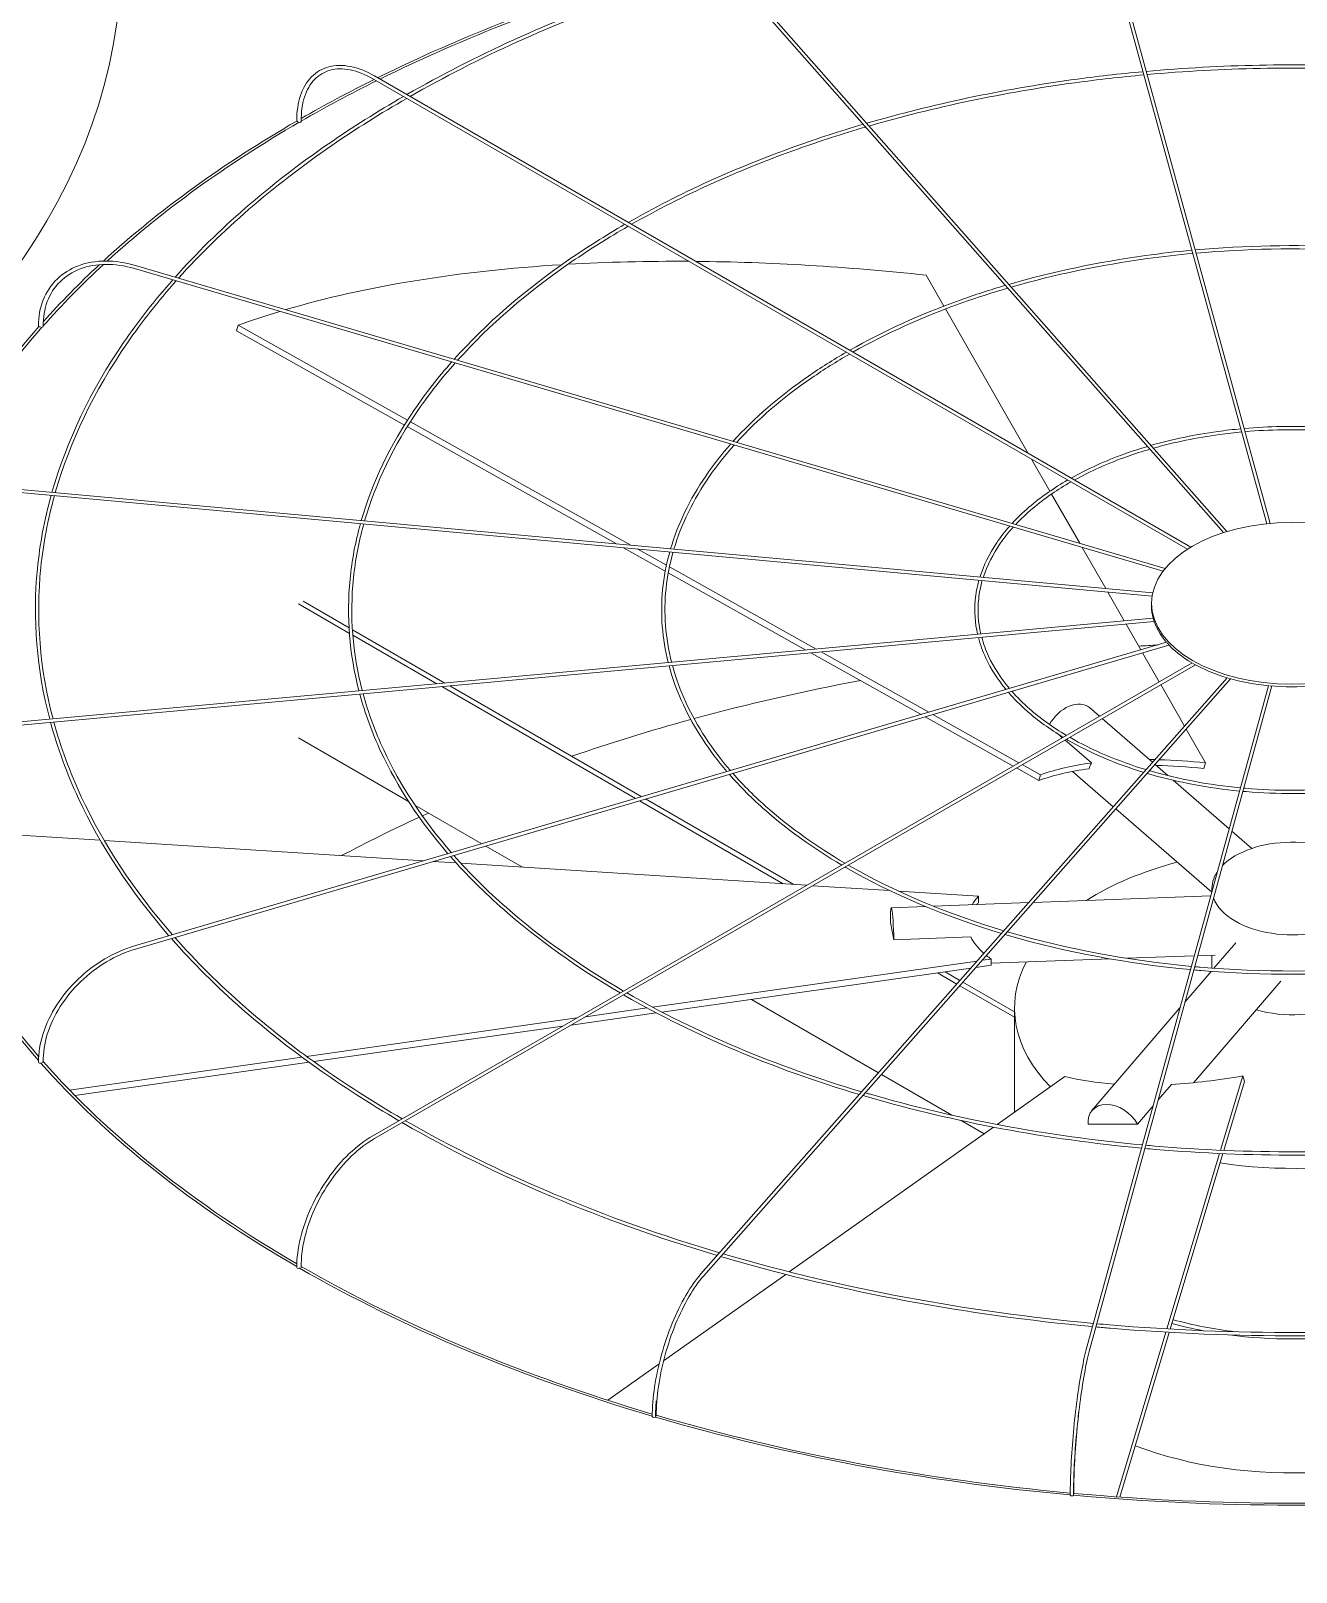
# Model space of a CAD drawing. Header units: millimetres. Extents: x -312439 to 477422, y -331570 to 212570.
# Drawn here: x 450857 to 451801, y 107888 to 109039 of the extents above; entities that cross this region are included whole.
import ezdxf

# ---------------------------------------------------------------- set-up
doc = ezdxf.new("R2010")
doc.units = ezdxf.units.MM

msp = doc.modelspace()

# ---------------------------------------------------------------- linework, layer by layer
at = {"color": 3, "linetype": 'Continuous', "lineweight": 0, "extrusion": (-1.11022e-16, 0.816497, 0.57735)}
for p, q in [((451779.154, 108670.96), (451644.799, 109160.718)), ((451781.629, 108671.198), (451647.161, 109161.366)), ((451749.317, 108665.096), (451358.64, 109107.778)), ((451746.753, 108664.299), (451356.803, 109106.157)), ((451722.319, 108653.454), (451113.127, 109005.171)), ((451111.902, 109003.05), (451719.954, 108651.991)), ((450934.016, 108861.365), (451701.641, 108635.549)), ((451703.277, 108637.621), (450934.707, 108863.715)), ((451538.1, 108833.369), (451524.889, 108856.43)), ((451601.065, 108723.46), (451539.332, 108831.218)), ((451010.266, 108814.813), (451011.502, 108819.101)), ((451135.499, 108744.622), (451010.266, 108814.813)), ((451011.502, 108819.101), (451137.826, 108748.298)), ((451293.771, 108655.914), (451137.639, 108743.423)), ((451139.967, 108747.098), (451304.387, 108654.943)), ((451617.228, 108695.246), (451603.486, 108719.234)), ((450840.589, 108694.894), (451693.443, 108616.907)), ((451693.9, 108619.325), (450840.812, 108697.334)), ((451639.49, 108656.386), (451618.45, 108693.113)), ((451330.125, 108635.538), (451299.015, 108652.974)), ((451309.631, 108652.004), (451331.018, 108640.017)), ((451658.888, 108622.526), (451641.249, 108653.315)), ((451333.256, 108638.762), (451442.729, 108577.405)), ((451435.09, 108576.706), (451332.384, 108634.272)), ((451094.158, 108593.308), (451059.834, 108613.125)), ((451672.69, 108598.433), (451660.375, 108619.931)), ((451056.37, 108611.125), (451094.429, 108589.151)), ((451693.034, 108609.571), (451693.034, 108611.571)), ((450840.589, 108522.343), (451694.247, 108600.405)), ((450840.812, 108519.904), (451694.97, 108598.011)), ((451165.596, 108552.063), (451096.7, 108591.84)), ((451685.075, 108576.815), (451674.029, 108596.096)), ((450934.016, 108355.873), (451704.197, 108582.44)), ((450934.707, 108353.523), (451706.035, 108580.428)), ((451097.002, 108587.666), (451159.615, 108551.516)), ((451723.24, 108567.144), (451111.902, 108214.188)), ((451521.008, 108528.551), (451438.863, 108574.592)), ((451446.502, 108575.29), (451526.834, 108530.265)), ((451698.724, 108552.99), (451686.326, 108574.63)), ((451725.717, 108565.746), (451113.127, 108212.067)), ((451749.459, 108556.005), (451356.803, 108111.081)), ((451163.293, 108549.393), (451307.95, 108465.875)), ((451312.54, 108467.225), (451169.274, 108549.94)), ((451358.64, 108109.46), (451752.062, 108555.252)), ((451644.799, 108056.52), (451780.197, 108550.078)), ((451782.675, 108549.855), (451647.161, 108055.871)), ((451717.647, 108519.958), (451699.941, 108550.864)), ((451646.673, 108533.679), (451654.112, 108527.233)), ((451589.705, 108490.048), (451523.996, 108526.877)), ((451529.822, 108528.59), (451594.081, 108492.574)), ((451656.071, 108525.536), (451693.752, 108492.882)), ((451138.625, 108463.635), (451056.37, 108511.125)), ((451623.475, 108513.827), (451626.441, 108511.257)), ((451628.4, 108509.56), (451648.129, 108492.463)), ((451733.371, 108492.51), (451718.933, 108517.713)), ((451608.942, 108479.266), (451592.191, 108488.654)), ((451596.567, 108491.181), (451610.177, 108483.553)), ((451695.603, 108491.278), (451705.184, 108482.975)), ((451732.136, 108488.223), (451733.371, 108492.51)), ((451608.942, 108479.266), (451610.177, 108483.553)), ((451634.088, 108486.078), (451664.494, 108459.729)), ((451709.205, 108479.49), (451750.916, 108443.344)), ((451310.88, 108464.183), (451418.228, 108402.206)), ((451426.017, 108401.709), (451315.47, 108465.533)), ((451193.209, 108432.121), (451143.364, 108460.899)), ((451666.345, 108458.125), (451737.949, 108396.075)), ((451752.968, 108441.566), (451767.905, 108428.623)), ((450908.536, 108434.716), (450822.374, 108440.211)), ((451149.733, 108419.331), (450911.478, 108434.528)), ((451223.511, 108414.626), (451196.139, 108430.429)), ((451174.112, 108417.776), (451156.866, 108418.876)), ((451435.636, 108401.096), (451177.631, 108417.552)), ((451497.67, 108397.139), (451440.047, 108400.814)), ((451563.782, 108392.922), (451504.313, 108396.715)), ((451738.064, 108398.711), (451738.064, 108396.493)), ((451498.786, 108384.359), (451524.264, 108385.303)), ((451530.215, 108385.524), (451601.332, 108388.16)), ((451563.877, 108388.255), (451563.782, 108392.922)), ((451604.709, 108388.285), (451737.158, 108393.194)), ((451500.826, 108360.43), (451498.194, 108373.437)), ((451558.055, 108362.551), (451500.826, 108360.43)), ((451674.484, 108346.625), (451724.896, 108348.494)), ((451727.462, 108348.589), (451740.382, 108349.068)), ((451738.064, 108348.982), (451738.064, 108339.312)), ((451739.597, 108339.2), (451755.942, 108358.271)), ((451320.635, 108310.145), (451562.875, 108344.584)), ((451558.152, 108339.231), (451327.622, 108306.458)), ((451573.361, 108341.394), (451561.887, 108339.763)), ((451566.611, 108345.115), (451573.266, 108346.061)), ((451573.361, 108341.394), (451573.266, 108346.061)), ((451573.331, 108342.876), (451662.226, 108346.171)), ((451533.398, 108335.712), (451547.739, 108327.433)), ((451550.078, 108330.083), (451538.958, 108336.503)), ((451549.903, 108326.183), (451590.785, 108302.58)), ((451590.785, 108306.58), (451552.242, 108328.833)), ((451717.961, 108313.955), (451737.616, 108336.889)), ((451724.673, 108253.841), (451789.514, 108329.498)), ((451489.275, 108261.187), (451394.416, 108315.954)), ((451323.469, 108305.867), (451259.954, 108296.837)), ((451270.71, 108303.047), (451316.546, 108309.564)), ((451590.785, 108231.711), (451590.785, 108309.473)), ((451648.583, 108233.005), (451714.225, 108309.596)), ((451062.437, 108273.437), (451264.21, 108302.123)), ((451253.454, 108295.913), (451067.822, 108269.522)), ((450885.601, 108248.297), (451058.975, 108272.945)), ((451064.328, 108269.025), (450889.632, 108244.189)), ((451544.049, 108229.563), (451491.44, 108259.937)), ((451628.37, 108258.333), (451577.877, 108222.568)), ((451744.409, 108203.373), (451761.048, 108258.859)), ((451762.378, 108254.667), (451761.048, 108258.859)), ((451697.932, 108240.945), (451707.885, 108252.558)), ((451762.378, 108254.667), (451746.964, 108203.264)), ((451682.452, 108222.884), (451694.196, 108236.587)), ((451568.127, 108215.662), (451551.064, 108225.513)), ((451645.625, 108222.738), (451682.452, 108222.884)), ((451575.105, 108220.604), (451422.644, 108112.611)), ((451704.424, 108070.027), (451743.684, 108200.953)), ((451746.238, 108200.843), (451706.968, 108069.882)), ((451420.016, 108110.75), (451328.895, 108046.206)), ((451666.844, 107944.705), (451703.7, 108067.616)), ((451706.244, 108067.47), (451669.377, 107944.523)), ((451325.57, 108043.851), (451287.332, 108016.765))]:
    msp.add_line(p, q, dxfattribs=at)
at = {"color": 3, "linetype": 'Continuous', "lineweight": 0}
for centre, major_axis, ratio, start_param, end_param in [((449875.105, 109091.308), (-1048.768, 0), 0.57735027, 0, 3.14159265), ((451797.959, 108544.036), (-1048.768, 0), 0.57735027, 5.18510484, 5.42093263), ((451797.959, 108544.036), (-1046.319, 0), 0.57735027, 5.18527527, 5.42075236), ((451797.959, 108544.036), (-1046.319, 0), 0.57735027, 5.42407254, 5.49730565), ((451797.959, 108544.036), (-1048.768, 0), 0.57735027, 5.42424502, 5.49496708), ((451797.959, 108544.036), (-1048.768, 0), 0.57735027, 5.49938311, 5.72060344), ((451797.959, 108544.036), (-1046.319, 0), 0.57735027, 5.49937067, 5.71908805), ((451056.368, 108971.694), (1.225, 0), 0.57735027, 3.14159265, 4.45055499), ((451057.234, 108971.194), (1.225, 0.016), 0.56830663, 3.91933875, 5.49013508), ((451057.234, 108971.194), (1.225, 0.016), 0.56830663, 5.49013508, 6.28318531), ((451799.194, 108377.612), (-971.388, 279.904), 0.41303809, 5.31032739, 5.41762277), ((451799.194, 108377.612), (-971.388, 279.904), 0.41303809, 5.11506512, 5.30461302), ((451797.959, 108544.036), (-1046.319, 0), 0.57735027, 5.72402786, 5.81143896), ((451797.959, 108544.036), (-1048.768, 0), 0.57735027, 5.72583618, 5.80677108), ((451799.194, 108377.612), (-971.388, 279.904), 0.41303809, 5.42335715, 5.70815224), ((451799.194, 108377.612), (-971.388, 279.904), 0.41303809, 5.71506764, 5.76687966), ((451797.959, 108544.036), (-1048.768, 0), 0.57735027, 5.81359811, 6.07011802), ((451797.959, 108544.036), (-1046.319, 0), 0.57735027, 5.81336511, 6.06128621), ((450863.612, 108818.52), (1.225, 0), 0.57735027, 3.14159265, 4.76471425), ((450864.704, 108818.199), (1.225, 0.021), 0.57151893, 4.23145457, 5.8022509), ((450864.704, 108818.199), (1.225, 0.021), 0.57151893, 5.8022509, 6.28318531), ((451797.526, 108609.571), (-104.492, 0), 0.57735027, 0, 0.1535113), ((451797.526, 108609.571), (-104.492, 0), 0.57735027, 0.16064797, 0.46767057), ((451797.959, 107979.148), (1046.319, 0), 0.57735027, 1.66704137, 1.68043487), ((451797.526, 108609.571), (-104.492, 0), 0.57735027, 0.47480723, 0.78182983), ((451797.526, 108609.571), (-104.492, 0), 0.57735027, 0.7889665, 1.0959891), ((451797.526, 108609.571), (-104.492, 0), 0.57735027, 1.10312576, 1.41014836), ((451797.959, 107979.148), (1046.319, 0), 0.57735027, 1.88378363, 2.01152702), ((451797.526, 108609.571), (-104.492, 0), 0.57735027, 1.41728503, 1.72430763), ((451632.195, 108516.972), (-14.478, -16.707), 0.67950023, 3.14159265, 5.02860292), ((451797.959, 107979.148), (1046.319, 0), 0.57735027, 2.01409491, 2.11046953), ((451797.959, 108373.324), (-233.097, 67.167), 0.41303809, 5.53223376, 5.76687966), ((451799.194, 108377.612), (233.097, -67.167), 0.41303809, 2.38836611, 2.62528701), ((451799.194, 108377.612), (233.097, -67.167), 0.41303809, 2.14647482, 2.1667574), ((451797.959, 108373.324), (-233.097, 67.167), 0.41303809, 5.11506512, 5.27837519), ((451799.194, 108377.612), (233.097, -67.167), 0.41303809, 1.97347247, 2.1313259), ((451797.959, 107979.148), (1046.319, 0), 0.57735027, 2.23436866, 2.24000128), ((451797.959, 108544.036), (-1048.768, 0), 0.57735027, 0.1585854, 0.46892864), ((451797.959, 108544.036), (-1046.319, 0), 0.57735027, 0.15790655, 0.46457773), ((451797.959, 107979.148), (1046.319, 0), 0.57735027, 2.24276735, 2.31574628), ((451797.959, 108398.711), (-59.895, 0), 0.57735027, 3.69756416, 5.76575409), ((451797.959, 108309.473), (-207.174, 0), 0.57735027, 5.13902547, 5.54737639), ((451797.959, 108398.711), (-59.895, 0), 0.57735027, 5.91432374, 6.33788761), ((451499.605, 108362.266), (-0.819, 22.092), 0.05230802, 4.627231, 7.32191967), ((451797.864, 108377.992), (-242.531, -4.942), 0.30331876, 6.01219977, 6.09914028), ((451797.959, 108373.324), (-242.531, -4.942), 0.30331876, 6.01219977, 6.0333648), ((451797.959, 108398.711), (-59.895, 0), 0.57735027, 0.20327195, 0.78539816), ((451797.959, 108398.711), (-59.895, 0), 0.57735027, 0.78539816, 2.89978042), ((451797.864, 108377.992), (-242.531, -4.942), 0.30331876, 0.14390811, 0.31767721), ((451797.864, 108377.992), (-242.531, -4.942), 0.30331876, 0.34103276, 0.38082901), ((451797.959, 108309.473), (-207.174, 0), 0.57735027, 5.99169836, 6.79713651), ((451797.959, 108339.089), (-59.895, 0), 0.57735027, 1.1079301, 2.23846982), ((450863.612, 108269.052), (1.225, 0), 0.57735027, 3.14159265, 5.70719205), ((451797.959, 108544.036), (-1048.768, 0), 0.57735027, 0.4725868, 0.78374969), ((450864.704, 108269.373), (1.225, 0.021), 0.58304212, 5.17373692, 6.28318531), ((451797.959, 108544.036), (-1046.319, 0), 0.57735027, 0.47175253, 0.78145685), ((451796.629, 108377.516), (-231.216, -73.381), 0.44048996, 0.62708313, 0.83556185), ((451796.629, 108377.516), (-231.216, -73.381), 0.44048996, 1.04197677, 1.27889767), ((451665.369, 108218.619), (16.786, -14.386), 0.73180825, 1.0914656, 3.78615427), ((451797.959, 108309.473), (-207.174, 0), 0.57735027, 1.30817895, 1.9425337), ((451056.368, 108115.878), (1.225, 0), 0.57735027, 3.14159265, 6.02135132), ((451797.959, 108544.036), (-1048.768, 0), 0.57735027, 0.78656596, 1.09808088), ((451057.234, 108116.378), (1.225, 0.017), 0.58625442, 5.48989346, 6.28318531), ((451797.959, 108544.036), (-1046.319, 0), 0.57735027, 0.78587838, 1.09689941), ((451797.959, 108184.968), (-212.072, 0), 0.57735027, 1.13383327, 1.25213937), ((451797.959, 108184.968), (-207.174, 0), 0.57735027, 1.12739667, 1.36460952), ((451797.959, 108184.968), (-212.072, 0), 0.57735027, 1.3476903, 1.79509044), ((451321.673, 108004.591), (-1.225, 0), 0.57735027, 0, 3.14159265), ((451797.959, 108544.036), (-1048.768, 0), 0.57735027, 1.10054445, 1.41220862), ((451322.229, 108005.221), (-1.225, -0.011), 0.58858829, 2.66526492, 3.14159265), ((451797.959, 108544.036), (-1046.319, 0), 0.57735027, 1.10010535, 1.41183726), ((451797.959, 108084.968), (-212.072, 0), 0.57735027, 0.98594125, 2.34464399), ((451797.959, 107981.148), (-1048.768, 0), 0.57735027, 0, 3.14159265), ((451633.558, 107946.084), (-1.225, 0), 0.57735027, 0, 3.14159265), ((451797.959, 108544.036), (-1048.768, 0), 0.57735027, 1.41453598, 1.72626058), ((451633.75, 107946.782), (-1.225, -0.004), 0.58981528, 2.98275574, 3.14159265), ((451797.959, 108544.036), (-1046.319, 0), 0.57735027, 1.41438895, 1.72636573)]:
    msp.add_ellipse(centre, major_axis=major_axis, ratio=ratio, start_param=start_param, end_param=end_param, dxfattribs=at)
msp.add_ellipse((451797.526, 108611.571), major_axis=(-104.492, 0), ratio=0.57735027, dxfattribs=at)
for points, knots in [([(451371.706, 109089.271), (451348.889, 109082.55), (451326.548, 109075.288), (451244.158, 109045.875), (451187.842, 109020.231), (451137.264, 108991.235)], [4.398772282, 4.398772282, 4.398772282, 4.398772282, 4.480777933, 4.480777933, 4.708868502, 4.708868502, 4.708868502, 4.708868502]), ([(451373.495, 109087.244), (451350.773, 109080.572), (451328.525, 109073.365), (451246.369, 109044.138), (451190.184, 109018.642), (451139.719, 108989.818)], [4.39745622, 4.39745622, 4.39745622, 4.39745622, 4.479217897, 4.479217897, 4.707006068, 4.707006068, 4.707006068, 4.707006068]), ([(451055.143, 108971.694), (451055.143, 108978.594), (451056.088, 108984.975), (451059.822, 108996.089), (451062.615, 109000.824), (451069.809, 109008.104), (451074.202, 109010.647), (451084.072, 109013.253), (451089.539, 109013.321), (451100.996, 109011.045), (451106.992, 109008.694), (451113.021, 109005.232), (451113.074, 109005.202), (451113.127, 109005.171)], [3.14159265, 3.14159265, 3.14159265, 3.14159265, 3.45575192, 3.45575192, 3.76991118, 3.76991118, 4.08269654, 4.08269654, 4.39544819, 4.39544819, 4.70960746, 4.70960746, 4.71238898, 4.71238898, 4.71238898, 4.71238898]), ([(451111.902, 109003.05), (451106.152, 109006.369), (451100.427, 109008.611), (451089.63, 109010.751), (451084.564, 109010.652), (451075.56, 109008.197), (451071.615, 109005.848), (451065.124, 108999.075), (451062.581, 108994.641), (451059.202, 108984.053), (451058.369, 108977.903), (451058.459, 108971.21)], [1.57079633, 1.57079633, 1.57079633, 1.57079633, 1.88806437, 1.88806437, 2.20533241, 2.20533241, 2.52260045, 2.52260045, 2.83986849, 2.83986849, 3.15713653, 3.15713653, 3.15713653, 3.15713653]), ([(451686.604, 109008.327), (451669.145, 109006.716), (451651.79, 109004.726), (451581.239, 108995.024), (451529.38, 108984.069), (451480.419, 108969.789)], [4.085383912, 4.085383912, 4.085383912, 4.085383912, 4.160809561, 4.160809561, 4.394762921, 4.394762921, 4.394762921, 4.394762921]), ([(451687.262, 109005.927), (451670.068, 109004.348), (451652.977, 109002.399), (451582.807, 108992.82), (451531.064, 108981.945), (451482.21, 108967.759)], [4.084758769, 4.084758769, 4.084758769, 4.084758769, 4.159183124, 4.159183124, 4.392998475, 4.392998475, 4.392998475, 4.392998475]), ([(451905.97, 109008.552), (451890.121, 109009.981), (451874.188, 109011.095), (451801.873, 109014.712), (451744.952, 109013.587), (451689.082, 109008.552)], [3.772165081, 3.772165081, 3.772165081, 3.772165081, 3.840593344, 3.840593344, 4.081816553, 4.081816553, 4.081816553, 4.081816553]), ([(451905.311, 109006.152), (451889.916, 109007.534), (451874.441, 109008.619), (451802.575, 109012.263), (451745.631, 109011.168), (451689.741, 109006.152)], [3.772797592, 3.772797592, 3.772797592, 3.772797592, 3.839399606, 3.839399606, 4.081184042, 4.081184042, 4.081184042, 4.081184042]), ([(451134.811, 108989.823), (451115.276, 108978.541), (451096.605, 108966.759), (451034.52, 108923.926), (450996.043, 108890.48), (450964.372, 108854.988)], [4.712563603, 4.712563603, 4.712563603, 4.712563603, 4.800982872, 4.800982872, 5.022068239, 5.022068239, 5.022068239, 5.022068239]), ([(451137.261, 108988.409), (451117.771, 108977.194), (451099.14, 108965.482), (451037.099, 108922.85), (450998.632, 108889.544), (450966.974, 108854.223)], [4.710711416, 4.710711416, 4.710711416, 4.710711416, 4.799012884, 4.799012884, 5.020261931, 5.020261931, 5.020261931, 5.020261931]), ([(451477.823, 108969.028), (451460.67, 108963.973), (451443.876, 108958.512), (451382.313, 108936.522), (451340.304, 108917.412), (451302.538, 108895.815)], [4.398901247, 4.398901247, 4.398901247, 4.398901247, 4.481035777, 4.481035777, 4.70761983, 4.70761983, 4.70761983, 4.70761983]), ([(451479.612, 108967.001), (451462.555, 108961.996), (451445.853, 108956.589), (451384.525, 108934.784), (451342.647, 108915.822), (451304.994, 108894.396)], [4.397147207, 4.397147207, 4.397147207, 4.397147207, 4.478956818, 4.478956818, 4.705132161, 4.705132161, 4.705132161, 4.705132161]), ([(451300.082, 108894.404), (451285.359, 108885.901), (451271.288, 108877.019), (451224.929, 108845.014), (451196.262, 108820.131), (451172.612, 108793.729)], [4.712541759, 4.712541759, 4.712541759, 4.712541759, 4.801308866, 4.801308866, 5.020482203, 5.020482203, 5.020482203, 5.020482203]), ([(451302.533, 108892.989), (451287.854, 108884.553), (451273.824, 108875.742), (451227.508, 108843.937), (451198.854, 108819.194), (451175.216, 108792.963)], [4.710072273, 4.710072273, 4.710072273, 4.710072273, 4.798683598, 4.798683598, 5.018063384, 5.018063384, 5.018063384, 5.018063384]), ([(451869.415, 108875.302), (451858.959, 108876.237), (451848.448, 108876.968), (451800.511, 108879.357), (451762.73, 108878.62), (451725.637, 108875.302)], [3.773286698, 3.773286698, 3.773286698, 3.773286698, 3.840886477, 3.840886477, 4.080694936, 4.080694936, 4.080694936, 4.080694936]), ([(450862.388, 108818.52), (450862.388, 108825.449), (450863.585, 108832.048), (450868.287, 108843.925), (450871.792, 108849.199), (450880.754, 108857.867), (450886.208, 108861.257), (450898.491, 108865.822), (450905.318, 108866.997), (450919.67, 108867.049), (450927.194, 108865.925), (450934.707, 108863.715)], [4.71238898, 4.71238898, 4.71238898, 4.71238898, 5.02654825, 5.02654825, 5.34070751, 5.34070751, 5.65486678, 5.65486678, 5.96902604, 5.96902604, 6.28318531, 6.28318531, 6.28318531, 6.28318531]), ([(451723.159, 108875.076), (451711.541, 108874), (451699.993, 108872.672), (451653.25, 108866.233), (451618.932, 108858.998), (451586.505, 108849.581)], [4.086037534, 4.086037534, 4.086037534, 4.086037534, 4.161210359, 4.161210359, 4.393038284, 4.393038284, 4.393038284, 4.393038284]), ([(451723.817, 108872.677), (451712.465, 108871.632), (451701.179, 108870.345), (451654.819, 108864.028), (451620.616, 108856.873), (451588.297, 108847.55)], [4.08510236, 4.08510236, 4.08510236, 4.08510236, 4.158773218, 4.158773218, 4.390386282, 4.390386282, 4.390386282, 4.390386282]), ([(451868.757, 108872.901), (451858.754, 108873.79), (451848.701, 108874.492), (451801.213, 108876.908), (451763.409, 108876.2), (451726.295, 108872.901)], [3.774238416, 3.774238416, 3.774238416, 3.774238416, 3.839097695, 3.839097695, 4.079743218, 4.079743218, 4.079743218, 4.079743218]), ([(450934.016, 108861.365), (450926.753, 108863.502), (450919.504, 108864.569), (450905.767, 108864.476), (450899.282, 108863.317), (450887.714, 108858.917), (450882.632, 108855.679), (450874.335, 108847.447), (450871.118, 108842.452), (450866.858, 108831.161), (450865.816, 108824.864), (450865.928, 108818.22)], [0, 0, 0, 0, 0.31726804, 0.31726804, 0.63453608, 0.63453608, 0.95180412, 0.95180412, 1.26907216, 1.26907216, 1.5863402, 1.5863402, 1.5863402, 1.5863402]), ([(450962.575, 108852.964), (450949.088, 108837.691), (450936.854, 108822.047), (450901.298, 108770.138), (450883.346, 108732.632), (450872.497, 108694.436)], [5.026267439, 5.026267439, 5.026267439, 5.026267439, 5.121193451, 5.121193451, 5.33524268, 5.33524268, 5.33524268, 5.33524268]), ([(450965.17, 108852.2), (450951.785, 108837.11), (450939.635, 108821.658), (450903.949, 108769.922), (450885.883, 108732.399), (450874.979, 108694.209)], [5.024480731, 5.024480731, 5.024480731, 5.024480731, 5.118801023, 5.118801023, 5.334410373, 5.334410373, 5.334410373, 5.334410373]), ([(451583.908, 108848.821), (451572.431, 108845.436), (451561.194, 108841.778), (451520.453, 108827.209), (451492.737, 108814.626), (451467.772, 108800.417)], [4.399235311, 4.399235311, 4.399235311, 4.399235311, 4.481549286, 4.481549286, 4.705249353, 4.705249353, 4.705249353, 4.705249353]), ([(451585.698, 108846.794), (451574.315, 108843.459), (451563.17, 108839.855), (451522.666, 108825.471), (451495.083, 108813.034), (451470.233, 108798.996)], [4.396606667, 4.396606667, 4.396606667, 4.396606667, 4.478434088, 4.478434088, 4.701505316, 4.701505316, 4.701505316, 4.701505316]), ([(451465.314, 108799.007), (451455.416, 108793.29), (451445.959, 108787.316), (451415.322, 108766.137), (451396.456, 108749.804), (451380.822, 108732.479)], [4.712617693, 4.712617693, 4.712617693, 4.712617693, 4.801958432, 4.801958432, 5.017472679, 5.017472679, 5.017472679, 5.017472679]), ([(451467.766, 108797.592), (451457.911, 108791.942), (451448.495, 108786.039), (451417.904, 108765.06), (451399.052, 108748.867), (451383.432, 108731.711)], [4.708914423, 4.708914423, 4.708914423, 4.708914423, 4.798024648, 4.798024648, 5.013814843, 5.013814843, 5.013814843, 5.013814843]), ([(451170.812, 108791.706), (451160.616, 108780.167), (451151.373, 108768.343), (451124.843, 108729.567), (451111.468, 108701.707), (451103.311, 108673.33)], [5.026073872, 5.026073872, 5.026073872, 5.026073872, 5.121589201, 5.121589201, 5.333322518, 5.333322518, 5.333322518, 5.333322518]), ([(451173.408, 108790.942), (451163.314, 108779.585), (451154.154, 108767.954), (451127.497, 108729.351), (451114.007, 108701.474), (451105.795, 108673.103)], [5.023689806, 5.023689806, 5.023689806, 5.023689806, 5.118400985, 5.118400985, 5.332193335, 5.332193335, 5.332193335, 5.332193335]), ([(451759.713, 108741.825), (451753.938, 108741.284), (451748.197, 108740.618), (451725.263, 108737.442), (451708.485, 108733.927), (451692.593, 108729.371)], [4.08798608, 4.08798608, 4.08798608, 4.08798608, 4.162397179, 4.162397179, 4.387898946, 4.387898946, 4.387898946, 4.387898946]), ([(451832.86, 108742.05), (451827.797, 108742.493), (451822.71, 108742.84), (451799.15, 108744.003), (451780.508, 108743.652), (451762.192, 108742.05)], [3.776630452, 3.776630452, 3.776630452, 3.776630452, 3.841752063, 3.841752063, 4.077351182, 4.077351182, 4.077351182, 4.077351182]), ([(451832.201, 108739.648), (451827.592, 108740.046), (451822.962, 108740.365), (451799.852, 108741.553), (451781.187, 108741.232), (451762.851, 108739.648)], [3.778551419, 3.778551419, 3.778551419, 3.778551419, 3.838185012, 3.838185012, 4.075430215, 4.075430215, 4.075430215, 4.075430215]), ([(451379.016, 108730.457), (451372.125, 108722.663), (451365.883, 108714.673), (451348.378, 108689.028), (451339.576, 108670.798), (451334.116, 108652.224)], [5.025838542, 5.025838542, 5.025838542, 5.025838542, 5.122377625, 5.122377625, 5.329668134, 5.329668134, 5.329668134, 5.329668134]), ([(451381.613, 108729.693), (451374.823, 108722.081), (451368.665, 108714.284), (451351.035, 108688.813), (451342.12, 108670.566), (451336.603, 108651.997)], [5.022258505, 5.022258505, 5.022258505, 5.022258505, 5.117600339, 5.117600339, 5.327918781, 5.327918781, 5.327918781, 5.327918781]), ([(451689.994, 108728.614), (451684.192, 108726.899), (451678.512, 108725.044), (451658.593, 108717.897), (451645.17, 108711.838), (451633.012, 108705.015)], [4.400230759, 4.400230759, 4.400230759, 4.400230759, 4.483072665, 4.483072665, 4.698193224, 4.698193224, 4.698193224, 4.698193224]), ([(451760.372, 108739.427), (451754.862, 108738.916), (451749.384, 108738.292), (451726.833, 108735.236), (451710.172, 108731.8), (451694.389, 108727.335)], [4.086130867, 4.086130867, 4.086130867, 4.086130867, 4.157537531, 4.157537531, 4.382563309, 4.382563309, 4.382563309, 4.382563309]), ([(451691.783, 108726.587), (451686.077, 108724.921), (451680.489, 108723.121), (451660.81, 108716.157), (451647.524, 108710.243), (451635.484, 108703.588)], [4.394987895, 4.394987895, 4.394987895, 4.394987895, 4.476861237, 4.476861237, 4.690631098, 4.690631098, 4.690631098, 4.690631098]), ([(451630.546, 108703.611), (451625.474, 108700.679), (451620.631, 108697.614), (451605.712, 108687.26), (451596.651, 108679.475), (451589.043, 108671.226)], [4.712843699, 4.712843699, 4.712843699, 4.712843699, 4.803888031, 4.803888031, 5.008535494, 5.008535494, 5.008535494, 5.008535494]), ([(451633, 108702.194), (451627.97, 108699.33), (451623.168, 108696.336), (451608.303, 108686.183), (451599.26, 108678.537), (451591.67, 108670.453)], [4.705442937, 4.705442937, 4.705442937, 4.705442937, 4.796044704, 4.796044704, 5.001045495, 5.001045495, 5.001045495, 5.001045495]), ([(450871.825, 108692.038), (450866.828, 108673.936), (450863.42, 108655.685), (450857.936, 108599.905), (450861.013, 108562.205), (450870.779, 108525.104)], [5.339721085, 5.339721085, 5.339721085, 5.339721085, 5.441089183, 5.441089183, 5.648615479, 5.648615479, 5.648615479, 5.648615479]), ([(450874.304, 108691.811), (450869.387, 108674.09), (450866.005, 108656.23), (450860.326, 108600.612), (450863.372, 108562.677), (450873.253, 108525.33)], [5.338921526, 5.338921526, 5.338921526, 5.338921526, 5.438899176, 5.438899176, 5.64936187, 5.64936187, 5.64936187, 5.64936187]), ([(451102.634, 108670.932), (451098.84, 108657.226), (451096.258, 108643.405), (451092.187, 108601.73), (451094.426, 108573.751), (451101.57, 108546.208)], [5.339283406, 5.339283406, 5.339283406, 5.339283406, 5.441448905, 5.441448905, 5.646435094, 5.646435094, 5.646435094, 5.646435094]), ([(451105.113, 108670.705), (451101.399, 108657.38), (451098.843, 108643.95), (451094.578, 108602.436), (451096.786, 108574.222), (451104.042, 108546.434)], [5.33821232, 5.33821232, 5.33821232, 5.33821232, 5.438530423, 5.438530423, 5.647409525, 5.647409525, 5.647409525, 5.647409525]), ([(451587.22, 108669.209), (451583.634, 108665.159), (451580.394, 108661.002), (451571.91, 108648.488), (451567.688, 108639.886), (451564.94, 108631.117)], [5.025139852, 5.025139852, 5.025139852, 5.025139852, 5.124718569, 5.124718569, 5.318852702, 5.318852702, 5.318852702, 5.318852702]), ([(451589.821, 108668.444), (451586.335, 108664.576), (451583.177, 108660.613), (451574.577, 108648.274), (451570.244, 108639.656), (451567.437, 108630.889)], [5.01795641, 5.01795641, 5.01795641, 5.01795641, 5.115193837, 5.115193837, 5.315025269, 5.315025269, 5.315025269, 5.315025269]), ([(451333.431, 108649.827), (451330.846, 108640.532), (451329.094, 108631.156), (451326.435, 108603.585), (451327.843, 108585.313), (451332.378, 108567.314)], [5.33857876, 5.33857876, 5.33857876, 5.33857876, 5.442163387, 5.442163387, 5.64226325, 5.64226325, 5.64226325, 5.64226325]), ([(451335.911, 108649.601), (451333.406, 108640.685), (451331.68, 108631.7), (451328.829, 108604.291), (451330.205, 108585.783), (451334.848, 108567.54)], [5.336959594, 5.336959594, 5.336959594, 5.336959594, 5.437790201, 5.437790201, 5.643665153, 5.643665153, 5.643665153, 5.643665153]), ([(451564.228, 108628.723), (451562.851, 108623.838), (451561.93, 108618.908), (451560.681, 108605.441), (451561.265, 108596.875), (451563.211, 108588.422)], [5.336493801, 5.336493801, 5.336493801, 5.336493801, 5.444267704, 5.444267704, 5.629920419, 5.629920419, 5.629920419, 5.629920419]), ([(451566.71, 108628.496), (451565.414, 108623.991), (451564.519, 108619.452), (451563.082, 108606.146), (451563.634, 108597.344), (451565.673, 108588.647)], [5.333180829, 5.333180829, 5.333180829, 5.333180829, 5.43554784, 5.43554784, 5.632366847, 5.632366847, 5.632366847, 5.632366847]), ([(451563.802, 108586.017), (451565.149, 108580.861), (451567.003, 108575.754), (451573.13, 108562.632), (451578.189, 108554.75), (451584.437, 108547.21)], [5.647555853, 5.647555853, 5.647555853, 5.647555853, 5.761093974, 5.761093974, 5.943993783, 5.943993783, 5.943993783, 5.943993783]), ([(451566.276, 108586.243), (451567.548, 108581.47), (451569.269, 108576.734), (451575.262, 108563.78), (451580.481, 108555.697), (451586.999, 108547.964)], [5.650528691, 5.650528691, 5.650528691, 5.650528691, 5.758797505, 5.758797505, 5.950674573, 5.950674573, 5.950674573, 5.950674573]), ([(451333.003, 108564.911), (451335.634, 108555.086), (451339.196, 108545.347), (451351.667, 108518.579), (451362.584, 108501.873), (451376.2, 108485.952)], [5.651173142, 5.651173142, 5.651173142, 5.651173142, 5.760561648, 5.760561648, 5.95641101, 5.95641101, 5.95641101, 5.95641101]), ([(451335.478, 108565.138), (451338.033, 108555.695), (451341.461, 108546.327), (451353.797, 108519.729), (451364.878, 108502.823), (451378.777, 108486.71)], [5.65270674, 5.65270674, 5.65270674, 5.65270674, 5.759411073, 5.759411073, 5.959865306, 5.959865306, 5.959865306, 5.959865306]), ([(451104.682, 108544.033), (451108.517, 108529.92), (451113.653, 108515.921), (451132.331, 108475.679), (451149.279, 108449.95), (451170.567, 108425.46)], [5.653428737, 5.653428737, 5.653428737, 5.653428737, 5.759610075, 5.759610075, 5.96292207, 5.96292207, 5.96292207, 5.96292207]), ([(451586.167, 108545.166), (451590.373, 108540.299), (451595.076, 108535.582), (451608.147, 108524.111), (451617.136, 108517.599), (451627.063, 108511.616)], [5.960592691, 5.960592691, 5.960592691, 5.960592691, 6.079635734, 6.079635734, 6.26166654, 6.26166654, 6.26166654, 6.26166654]), ([(451588.753, 108545.927), (451592.715, 108541.421), (451597.121, 108537.041), (451610.012, 108525.743), (451619.249, 108519.103), (451629.49, 108513.018)], [5.967591178, 5.967591178, 5.967591178, 5.967591178, 6.080287214, 6.080287214, 6.268831801, 6.268831801, 6.268831801, 6.268831801]), ([(451102.205, 108543.807), (451106.118, 108529.311), (451111.387, 108514.941), (451130.203, 108474.527), (451146.986, 108448.998), (451167.984, 108424.7)], [5.652395762, 5.652395762, 5.652395762, 5.652395762, 5.760377777, 5.760377777, 5.960593901, 5.960593901, 5.960593901, 5.960593901]), ([(450871.421, 108522.703), (450876.614, 108503.553), (450883.586, 108484.567), (450908.744, 108430.509), (450931.405, 108396.145), (450959.806, 108363.46)], [5.653093793, 5.653093793, 5.653093793, 5.653093793, 5.7602846, 5.7602846, 5.96276906, 5.96276906, 5.96276906, 5.96276906]), ([(450873.898, 108522.929), (450879.013, 108504.162), (450885.851, 108485.547), (450910.872, 108431.662), (450933.699, 108397.097), (450962.392, 108364.22)], [5.653873117, 5.653873117, 5.653873117, 5.653873117, 5.75970856, 5.75970856, 5.964525032, 5.964525032, 5.964525032, 5.964525032]), ([(451648.129, 108492.463), (451648.038, 108492.269), (451647.95, 108492.076), (451647.296, 108490.605), (451646.835, 108489.335), (451646.485, 108488.12)], [52.47056241, 52.47056241, 52.47056241, 52.47056241, 52.72742849, 52.72742849, 54.42831534, 54.42831534, 54.42831534, 54.42831534]), ([(451691.527, 108486.659), (451691.732, 108486.599), (451691.936, 108486.54), (451713.24, 108480.349), (451735.965, 108476.072), (451759.284, 108473.846)], [0.316175386, 0.316175386, 0.316175386, 0.316175386, 0.319111449, 0.319111449, 0.621557717, 0.621557717, 0.621557717, 0.621557717]), ([(451377.959, 108483.916), (451386.092, 108474.603), (451395.15, 108465.565), (451421.677, 108442.292), (451440.707, 108428.66), (451461.812, 108416.208)], [5.964776177, 5.964776177, 5.964776177, 5.964776177, 6.079826485, 6.079826485, 6.272361792, 6.272361792, 6.272361792, 6.272361792]), ([(451380.549, 108484.678), (451388.436, 108475.725), (451397.195, 108467.023), (451423.541, 108443.926), (451442.823, 108430.166), (451464.25, 108417.616)], [5.968309678, 5.968309678, 5.968309678, 5.968309678, 6.080154143, 6.080154143, 6.276006003, 6.276006003, 6.276006003, 6.276006003]), ([(451689.738, 108484.632), (451690.434, 108484.426), (451691.131, 108484.222), (451712.853, 108477.938), (451735.448, 108473.686), (451758.626, 108471.449)], [0.310941688, 0.310941688, 0.310941688, 0.310941688, 0.320879059, 0.320879059, 0.619731391, 0.619731391, 0.619731391, 0.619731391]), ([(451761.103, 108471.218), (451761.979, 108471.138), (451762.856, 108471.062), (451786.986, 108469.046), (451810.737, 108469.123), (451833.949, 108471.218)], [0.630366287, 0.630366287, 0.630366287, 0.630366287, 0.641648359, 0.641648359, 0.94043004, 0.94043004, 0.94043004, 0.94043004]), ([(451761.761, 108473.618), (451762.231, 108473.576), (451762.7, 108473.535), (451786.378, 108471.51), (451810.105, 108471.552), (451833.291, 108473.618)], [0.632258371, 0.632258371, 0.632258371, 0.632258371, 0.638337859, 0.638337859, 0.938537956, 0.938537956, 0.938537956, 0.938537956]), ([(451169.753, 108422.667), (451181.811, 108408.908), (451195.222, 108395.549), (451235.205, 108360.475), (451264.282, 108339.723), (451296.573, 108320.808)], [5.966185363, 5.966185363, 5.966185363, 5.966185363, 6.079886296, 6.079886296, 6.275955277, 6.275955277, 6.275955277, 6.275955277]), ([(451172.345, 108423.43), (451184.156, 108410.03), (451197.267, 108397.007), (451237.069, 108362.109), (451266.399, 108341.23), (451299.015, 108322.218)], [5.968548703, 5.968548703, 5.968548703, 5.968548703, 6.080105077, 6.080105077, 6.278398486, 6.278398486, 6.278398486, 6.278398486]), ([(450961.58, 108361.428), (450977.555, 108343.235), (450995.307, 108325.567), (451048.744, 108278.696), (451087.882, 108250.815), (451131.378, 108225.432)], [5.966968174, 5.966968174, 5.966968174, 5.966968174, 6.07991547, 6.07991547, 6.277817313, 6.277817313, 6.277817313, 6.277817313]), ([(450964.172, 108362.191), (450979.9, 108344.357), (450997.353, 108327.025), (451050.607, 108280.33), (451090, 108252.323), (451133.822, 108226.843)], [5.968743918, 5.968743918, 5.968743918, 5.968743918, 6.080079672, 6.080079672, 6.279655045, 6.279655045, 6.279655045, 6.279655045]), ([(451583.653, 108364.425), (451584.754, 108364.1), (451585.857, 108363.777), (451629.447, 108351.153), (451675.174, 108342.604), (451722.071, 108338.196)], [0.312542317, 0.312542317, 0.312542317, 0.312542317, 0.320442121, 0.320442121, 0.624004657, 0.624004657, 0.624004657, 0.624004657]), ([(451585.442, 108366.452), (451586.052, 108366.273), (451586.662, 108366.095), (451629.833, 108353.564), (451675.69, 108344.99), (451722.729, 108340.595)], [0.315168655, 0.315168655, 0.315168655, 0.315168655, 0.319555491, 0.319555491, 0.624932564, 0.624932564, 0.624932564, 0.624932564]), ([(450862.388, 108269.052), (450862.388, 108275.982), (450863.584, 108283.24), (450868.233, 108297.72), (450871.685, 108304.94), (450880.503, 108318.655), (450885.867, 108325.147), (450897.989, 108336.785), (450904.746, 108341.927), (450919.004, 108350.367), (450926.503, 108353.663), (450934.016, 108355.873)], [4.71238898, 4.71238898, 4.71238898, 4.71238898, 5.02654825, 5.02654825, 5.34070751, 5.34070751, 5.65486678, 5.65486678, 5.96902604, 5.96902604, 6.28318531, 6.28318531, 6.28318531, 6.28318531]), ([(450934.707, 108353.523), (450927.444, 108351.386), (450920.17, 108348.181), (450906.337, 108339.95), (450899.781, 108334.924), (450888.049, 108323.56), (450882.877, 108317.223), (450874.435, 108303.881), (450871.167, 108296.878), (450866.858, 108282.92), (450865.816, 108275.969), (450865.928, 108269.394)], [6.28318531, 6.28318531, 6.28318531, 6.28318531, 6.60045335, 6.60045335, 6.91772139, 6.91772139, 7.23498943, 7.23498943, 7.55225747, 7.55225747, 7.86952551, 7.86952551, 7.86952551, 7.86952551]), ([(451724.548, 108337.967), (451726.323, 108337.806), (451728.1, 108337.651), (451776.441, 108333.587), (451824.022, 108333.745), (451870.504, 108337.967)], [0.629347255, 0.629347255, 0.629347255, 0.629347255, 0.640828535, 0.640828535, 0.941449071, 0.941449071, 0.941449071, 0.941449071]), ([(451725.206, 108340.367), (451726.575, 108340.244), (451727.944, 108340.123), (451775.834, 108336.051), (451823.389, 108336.173), (451869.845, 108340.367)], [0.630291706, 0.630291706, 0.630291706, 0.630291706, 0.639167998, 0.639167998, 0.940504621, 0.940504621, 0.940504621, 0.940504621]), ([(451479.356, 108246.245), (451480.372, 108245.947), (451481.388, 108245.65), (451546.427, 108226.779), (451615.416, 108213.909), (451686.174, 108207.344)], [0.314832487, 0.314832487, 0.314832487, 0.314832487, 0.319703609, 0.319703609, 0.626059979, 0.626059979, 0.626059979, 0.626059979]), ([(451477.567, 108244.218), (451479.074, 108243.774), (451480.583, 108243.333), (451546.041, 108224.368), (451614.899, 108211.523), (451685.516, 108204.945)], [0.313079474, 0.313079474, 0.313079474, 0.313079474, 0.320295327, 0.320295327, 0.625438072, 0.625438072, 0.625438072, 0.625438072]), ([(451055.143, 108115.878), (451055.143, 108122.779), (451056.088, 108130.198), (451059.763, 108145.377), (451062.491, 108153.134), (451069.466, 108168.247), (451073.712, 108175.6), (451083.312, 108189.196), (451088.666, 108195.438), (451099.974, 108206.21), (451105.926, 108210.738), (451111.902, 108214.188)], [0, 0, 0, 0, 0.31415927, 0.31415927, 0.62831853, 0.62831853, 0.9424778, 0.9424778, 1.25663706, 1.25663706, 1.57079633, 1.57079633, 1.57079633, 1.57079633]), ([(451113.127, 108212.067), (451107.377, 108208.747), (451101.606, 108204.352), (451090.62, 108193.844), (451085.408, 108187.734), (451076.078, 108174.417), (451071.961, 108167.211), (451065.239, 108152.435), (451062.635, 108144.866), (451059.2, 108130.137), (451058.369, 108122.979), (451058.459, 108116.395)], [4.71238898, 4.71238898, 4.71238898, 4.71238898, 5.02965702, 5.02965702, 5.34692506, 5.34692506, 5.6641931, 5.6641931, 5.98146114, 5.98146114, 6.29872918, 6.29872918, 6.29872918, 6.29872918]), ([(451687.994, 108204.717), (451690.668, 108204.473), (451693.344, 108204.239), (451765.897, 108198.129), (451837.306, 108198.367), (451907.058, 108204.717)], [0.629005431, 0.629005431, 0.629005431, 0.629005431, 0.64055333, 0.64055333, 0.941790896, 0.941790896, 0.941790896, 0.941790896]), ([(451688.652, 108207.117), (451690.919, 108206.911), (451693.188, 108206.712), (451765.289, 108200.593), (451836.674, 108200.795), (451906.4, 108207.117)], [0.629634706, 0.629634706, 0.629634706, 0.629634706, 0.639445125, 0.639445125, 0.941161621, 0.941161621, 0.941161621, 0.941161621]), ([(451371.514, 108124.048), (451373.415, 108123.488), (451375.32, 108122.931), (451462.638, 108097.628), (451554.633, 108080.486), (451648.974, 108071.739)], [0.313387228, 0.313387228, 0.313387228, 0.313387228, 0.320221713, 0.320221713, 0.626169744, 0.626169744, 0.626169744, 0.626169744]), ([(451373.303, 108126.075), (451374.713, 108125.661), (451376.125, 108125.248), (451463.024, 108100.039), (451555.15, 108082.872), (451649.632, 108074.138)], [0.314702857, 0.314702857, 0.314702857, 0.314702857, 0.319777688, 0.319777688, 0.626637437, 0.626637437, 0.626637437, 0.626637437]), ([(451320.448, 108004.591), (451320.448, 108011.451), (451321.052, 108018.975), (451323.401, 108034.637), (451325.146, 108042.774), (451329.609, 108058.879), (451332.326, 108066.846), (451338.473, 108081.842), (451341.901, 108088.869), (451349.146, 108101.313), (451352.962, 108106.728), (451356.803, 108111.081)], [4.71238898, 4.71238898, 4.71238898, 4.71238898, 5.02654825, 5.02654825, 5.34070751, 5.34070751, 5.65486678, 5.65486678, 5.96902604, 5.96902604, 6.28318531, 6.28318531, 6.28318531, 6.28318531]), ([(451358.64, 108109.46), (451354.984, 108105.317), (451351.302, 108100.1), (451344.259, 108087.997), (451340.901, 108081.101), (451334.882, 108066.359), (451332.223, 108058.516), (451327.875, 108042.677), (451326.187, 108034.685), (451323.952, 108019.359), (451323.405, 108012.028), (451323.453, 108005.347), (451323.453, 108005.289), (451323.454, 108005.232)], [0, 0, 0, 0, 0.31464476, 0.31464476, 0.63176735, 0.63176735, 0.94903539, 0.94903539, 1.26630343, 1.26630343, 1.58357147, 1.58357147, 1.5863402, 1.5863402, 1.5863402, 1.5863402]), ([(451652.11, 108073.911), (451655.271, 108073.624), (451658.436, 108073.346), (451754.741, 108065.18), (451849.95, 108065.463), (451942.942, 108073.911)], [0.62931922, 0.62931922, 0.62931922, 0.62931922, 0.639583767, 0.639583767, 0.941477106, 0.941477106, 0.941477106, 0.941477106]), ([(451651.451, 108071.511), (451655.02, 108071.186), (451658.592, 108070.873), (451755.349, 108062.716), (451850.582, 108063.034), (451943.601, 108071.511)], [0.628847379, 0.628847379, 0.628847379, 0.628847379, 0.640415364, 0.640415364, 0.941948948, 0.941948948, 0.941948948, 0.941948948]), ([(451632.334, 107946.084), (451632.334, 107952.897), (451632.54, 107960.456), (451633.346, 107976.336), (451633.945, 107984.655), (451635.477, 108001.247), (451636.41, 108009.518), (451638.52, 108025.207), (451639.696, 108032.623), (451642.179, 108045.888), (451643.485, 108051.733), (451644.799, 108056.52)], [4.71238898, 4.71238898, 4.71238898, 4.71238898, 5.02654825, 5.02654825, 5.34070751, 5.34070751, 5.65486678, 5.65486678, 5.96902604, 5.96902604, 6.28318531, 6.28318531, 6.28318531, 6.28318531]), ([(451647.161, 108055.871), (451645.888, 108051.231), (451644.608, 108045.509), (451642.166, 108032.448), (451641.003, 108025.099), (451638.922, 108009.547), (451638.003, 108001.345), (451636.501, 107984.909), (451635.917, 107976.677), (451635.146, 107961.008), (451634.957, 107953.573), (451634.974, 107946.87), (451634.974, 107946.828), (451634.975, 107946.786)], [6.28318531, 6.28318531, 6.28318531, 6.28318531, 6.59845219, 6.59845219, 6.91572023, 6.91572023, 7.23298827, 7.23298827, 7.55025631, 7.55025631, 7.86752435, 7.86752435, 7.86952551, 7.86952551, 7.86952551, 7.86952551]), ([(451634.783, 107946.084), (451634.783, 107952.848), (451634.988, 107960.368), (451635.79, 107976.176), (451636.387, 107984.463), (451637.648, 107998.122), (451638.217, 108003.507), (451638.845, 108008.769)], [4.71238898, 4.71238898, 4.71238898, 4.71238898, 5.026548246, 5.026548246, 5.340707511, 5.340707511, 5.545847126, 5.545847126, 5.545847126, 5.545847126])]:
    msp.add_open_spline(points, degree=3, knots=knots, dxfattribs=at)
for points in [[(451629.477, 108510.182), (451629.858, 108509.959), (451630.239, 108509.737), (451630.622, 108509.516)], [(451630.622, 108509.516), (451647.266, 108499.907), (451666.389, 108491.756), (451687.157, 108485.409)], [(451631.923, 108511.594), (451648.649, 108501.946), (451667.948, 108493.763), (451688.939, 108487.428)], [(451464.244, 108414.784), (451464.625, 108414.562), (451465.007, 108414.341), (451465.39, 108414.12)], [(451465.39, 108414.12), (451499.338, 108394.52), (451538.498, 108377.96), (451581.065, 108365.195)], [(451466.691, 108416.197), (451500.72, 108396.559), (451540.058, 108379.969), (451582.851, 108367.218)], [(451299.011, 108319.387), (451299.393, 108319.165), (451299.776, 108318.944), (451300.158, 108318.723)], [(451300.158, 108318.723), (451351.409, 108289.133), (451410.609, 108264.167), (451474.978, 108244.986)], [(451301.459, 108320.8), (451352.791, 108291.173), (451412.169, 108266.176), (451476.764, 108247.01)], [(451133.819, 108224.013), (451134.188, 108223.799), (451134.557, 108223.586), (451134.927, 108223.372)], [(451134.927, 108223.372), (451203.489, 108183.788), (451282.739, 108150.411), (451368.923, 108124.814)], [(451136.267, 108225.427), (451204.901, 108185.814), (451284.317, 108152.416), (451370.711, 108126.839)], [(451322.898, 108004.591), (451322.898, 108008.352), (451323.082, 108012.328), (451323.449, 108016.456)]]:
    msp.add_open_spline(points, degree=3, dxfattribs=at)

doc.saveas('drawing.dxf')
